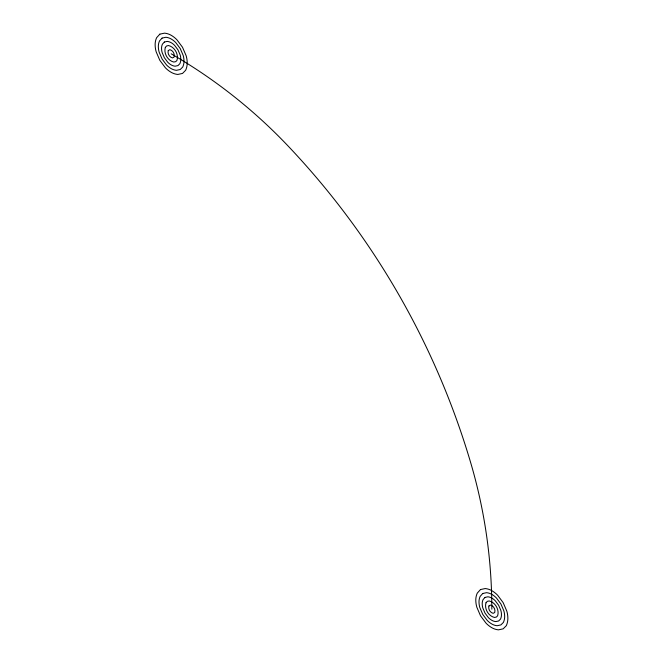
<?xml version="1.0" encoding="UTF-8"?>
<svg xmlns="http://www.w3.org/2000/svg" width="663" height="663" viewBox="0 0 663 663"><rect width="100%" height="100%" fill="white"/><g stroke="black" fill="none" stroke-linecap="round" stroke-linejoin="round"><path stroke-width="0.99" d="M171.17 53.802A518.209 518.209 0 0 1 288.272 146.2A782.87 782.87 0 0 1 470.357 461.581A518.209 518.209 0 0 1 491.83 609.198M165.344 47.371C163.488 53.322 167.739 60.689 173.822 62.057L175.703 61.651L176.955 60.399C178.911 54.407 174.659 46.924 168.51 45.54L166.637 45.946L165.344 47.371M168.253 50.587C167.325 53.562 169.455 57.242 172.496 57.93L174.062 57.101C175.04 54.101 172.919 50.363 169.844 49.667L168.253 50.587M486.004 602.766C484.147 608.725 488.407 616.093 494.49 617.46L496.363 617.054L497.623 615.803C499.57 609.803 495.319 602.327 489.178 600.943L487.297 601.349L486.004 602.766M488.921 605.982C487.993 608.965 490.114 612.645 493.156 613.333L494.722 612.504C495.7 609.504 493.579 605.767 490.504 605.07L488.921 605.982M159.833 34.161L156.609 37.725A16.542 16.542 0 0 0 155.134 44.545A25.907 25.907 0 0 0 156.211 51.921L159.833 60.341L165.311 67.692A25.907 25.907 0 0 0 171.17 72.317A16.542 16.542 0 0 0 177.808 74.447L182.507 73.436L185.64 70.295A17.569 17.569 0 0 0 187.206 63.06A25.907 25.907 0 0 0 186.129 55.675L182.507 47.255L177.021 39.904A25.907 25.907 0 0 0 171.17 35.288A16.542 16.542 0 0 0 164.532 33.15L159.833 34.161M162.103 38.089L159.518 40.94A13.235 13.235 0 0 0 158.341 46.393A20.727 20.727 0 0 0 159.203 52.302L162.103 59.032L166.488 64.916A20.727 20.727 0 0 0 171.17 68.612A13.235 13.235 0 0 0 176.482 70.319L180.237 69.507L182.748 66.996A14.056 14.056 0 0 0 183.999 61.203A20.727 20.727 0 0 0 183.137 55.302L180.237 48.565L175.852 42.681A20.727 20.727 0 0 0 171.17 38.993A13.235 13.235 0 0 0 165.858 37.277L162.103 38.089M164.366 42.018L162.435 44.156A9.928 9.928 0 0 0 161.548 48.242A15.547 15.547 0 0 0 162.195 52.675L164.366 57.722L167.656 62.131A15.547 15.547 0 0 0 171.17 64.908A9.928 9.928 0 0 0 175.156 66.192L177.974 65.579L179.855 63.698A10.542 10.542 0 0 0 180.792 59.355A15.547 15.547 0 0 0 180.145 54.921L177.974 49.874L174.684 45.465A15.547 15.547 0 0 0 171.17 42.689A9.928 9.928 0 0 0 167.184 41.413L164.366 42.018M480.493 589.564L477.269 593.128A16.542 16.542 0 0 0 475.794 599.94A25.907 25.907 0 0 0 476.871 607.325L480.493 615.745L485.979 623.096A25.907 25.907 0 0 0 491.83 627.712A16.542 16.542 0 0 0 498.468 629.85L503.167 628.839L506.3 625.698A17.569 17.569 0 0 0 507.866 618.455A25.907 25.907 0 0 0 506.789 611.079L503.167 602.659L497.689 595.308A25.907 25.907 0 0 0 491.83 590.683A16.542 16.542 0 0 0 485.192 588.553L480.493 589.564M482.763 593.493L480.178 596.344A13.235 13.235 0 0 0 479.001 601.797A20.727 20.727 0 0 0 479.863 607.698L482.763 614.435L487.148 620.319A20.727 20.727 0 0 0 491.83 624.007A13.235 13.235 0 0 0 497.142 625.723L500.896 624.911L503.408 622.4A14.056 14.056 0 0 0 504.659 616.607A20.727 20.727 0 0 0 503.797 610.698L500.896 603.968L496.512 598.084A20.727 20.727 0 0 0 491.83 594.388A13.235 13.235 0 0 0 486.518 592.681L482.763 593.493M485.026 597.421L483.095 599.559A9.928 9.928 0 0 0 482.208 603.645A15.547 15.547 0 0 0 482.855 608.079L485.026 613.126L488.316 617.535A15.547 15.547 0 0 0 491.83 620.311A9.928 9.928 0 0 0 495.816 621.587L498.634 620.982L500.515 619.101A10.542 10.542 0 0 0 501.452 614.758A15.547 15.547 0 0 0 500.805 610.325L498.634 605.278L495.344 600.869A15.547 15.547 0 0 0 491.83 598.092A9.928 9.928 0 0 0 487.844 596.808L485.026 597.421"/></g></svg>
